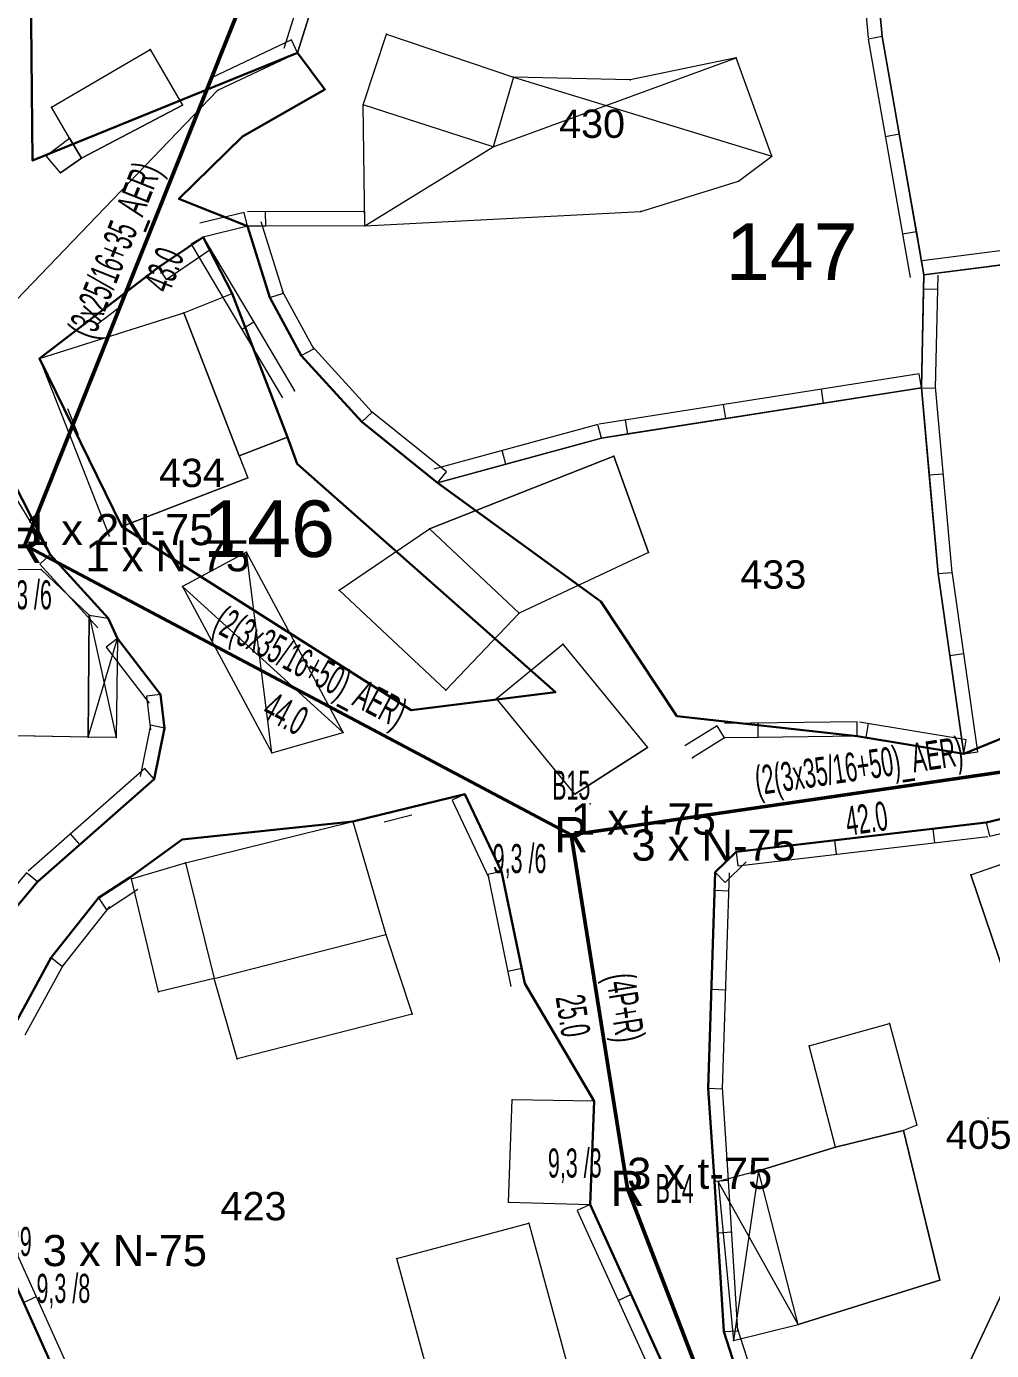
# Model space of a CAD drawing. Header units: millimetres. Extents: x 614452 to 616952, y 4151662 to 4153442.
# Drawn here: x 615509.2 to 615577.4, y 4152584.1 to 4152677.7 of the extents above; entities that cross this region are included whole.
import ezdxf
from ezdxf.enums import TextEntityAlignment as Align
from ezdxf.xclip import XClip

# ---------------------------------------------------------------- set-up
doc = ezdxf.new("R2010")
doc.units = ezdxf.units.MM
doc.header["$XCLIPFRAME"] = 2
for name, color, linetype, lineweight in [('02_ADA_ALN_YENI', 7, 'Continuous', 30), ('02_ADA_NO_YENI', 18, 'Continuous', 0), ('03_PARSEL_ALN_ESKI', 18, 'Continuous', 0), ('03_PARSEL_ALN_YENI', 171, 'Continuous', 0), ('03_PARSEL_NO_ESKI', 5, 'Continuous', 0), ('03_PARSEL_SNR_YENI', 5, 'Continuous', 0), ('04_YAPI_ALN_TSCLSIZ', 18, 'Continuous', 0), ('04_YAPI_SNR_TSCL', 232, 'Continuous', 0), ('04_YAPI_SNR_TSCLSZ', 77, 'Continuous', 0), ('06_DETAY_SNR_KROKI', 4, 'Continuous', 0), ('07_SNRTIP_GECERLI', 30, 'Continuous', 0), ('07_SNRTIP_SABIT', 18, 'Continuous', 0), ('DIREK_AG_MEVCUT', 120, 'Continuous', 25), ('DIREK_AG_YENI', 108, 'Continuous', 25), ('HAT_AG_HAVAI_MEVCUT', 126, 'Continuous', 50), ('NOKTA_ARTIK', 254, 'Continuous', 0), ('NOKTA_DETAY_YENI', 171, 'Continuous', 0), ('NOKTA_PARSEL_ESKI', 6, 'Continuous', 0), ('NOKTA_PARSEL_YENI', 30, 'Continuous', 0), ('NOKTA_YAPI_TSCL', 232, 'Continuous', 0), ('NOKTA_YAPI_TSCLSIZ', 77, 'Continuous', 0)]:
    doc.layers.add(name, color=color, linetype=linetype, lineweight=lineweight)
doc.layers.add('Unknown_Point_Feature', color=7, linetype='Continuous')
doc.styles.add('Direk', font='B_CAD')
doc.styles.get("Standard").update_dxf_attribs({"font": 'Arial'})

# ---------------------------------------------------------------- blocks, each defined once
blk = doc.blocks.new('fggg')
at = {"layer": '02_ADA_ALN_YENI', "color": 252}
for points in [[(615560.102, 4152580.484, 0), (615558.487, 4152585.469, 0), (615557.837, 4152596.094, 0), (615557.392, 4152602.66, 0), (615557.888, 4152617.923, 0), (615559.37, 4152619.377, 0), (615577.035, 4152621.439, 0), (615584.719, 4152623.288, 0), (615592.1, 4152629.115, 0), (615593.487, 4152630.125, 0), (615605.882, 4152630.676, 0), (615610.515, 4152645.697, 0), (615613.362, 4152652.595, 0), (615616.463, 4152661.521, 0), (615622.552, 4152668.624, 0), (615629.309, 4152682.713, 0), (615639.618, 4152681.321, 0), (615662.222, 4152661.448, 0), (615742.028, 4152608.905, 0), (615892.46, 4152514.417, 0)], [(615585.201, 4152630.278, 0), (615575.466, 4152626.303, 0), (615567.923, 4152627.55, 0), (615555.181, 4152628.958, 0), (615549.801, 4152637.06, 0), (615538.272, 4152645.451, 0), (615532.911, 4152649.756, 0), (615528.638, 4152654.443, 0), (615526.415, 4152658.54, 0), (615524.844, 4152663.58, 0), (615519.982, 4152665.513, 0), (615524.483, 4152669.903, 0), (615524.483, 4152669.903, 0), (615530.3, 4152673.23, 0), (615528.359, 4152675.835, 0), (615509.647, 4152668.213, 0), (615509.294, 4152704.985, 0), (615509.222, 4152712.479, 0), (615602.85, 4152702.628, 0)], [(615445.902, 4152580.078, 0), (615416.714, 4152626.53, 0), (615409.615, 4152637.828, 0), (615450.531, 4152668.654, 0), (615479.936, 4152669.425, 0), (615494.167, 4152664.08, 0), (615503.05, 4152655.841, 0), (615510.9, 4152640.368, 0), (615514.987, 4152635.883, 0), (615515.636, 4152634.442, 0), (615518.686, 4152630.494, 0), (615518.961, 4152628.112, 0), (615518.238, 4152624.506, 0), (615509.987, 4152617.249, 0), (615507.026, 4152613.746, 0), (615503.079, 4152606.421, 0), (615502.11, 4152602.86, 0), (615500.489, 4152595.984, 0), (615500.982, 4152592.301, 0), (615501.25, 4152590.126, 0), (615507.724, 4152578.449, 0)], [(615511.889, 4152581.155, 0), (615506.932, 4152592.108, 0), (615505.895, 4152597.688, 0), (615506.479, 4152602.686, 0), (615508.246, 4152606.914, 0), (615510.966, 4152611.9, 0), (615514.315, 4152616.119, 0), (615516.526, 4152617.567, 0), (615520.212, 4152620.231, 0), (615532.274, 4152621.514, 0), (615540.191, 4152623.446, 0), (615542.786, 4152617.971, 0), (615544.431, 4152610.07, 0), (615549.328, 4152601.756, 0), (615549.051, 4152594.453, 0), (615554.899, 4152581.624, 0)]]:
    blk.add_polyline3d(points, dxfattribs=at)
blk.add_polyline3d([(615523.758, 4152658.813, 0), (615527.671, 4152648.671, 0), (615528.339, 4152646.797, 0), (615546.591, 4152630.649, 0), (615536.405, 4152629.379, 0), (615515.958, 4152642.346, 0), (615510.141, 4152654.218, 0), (615518.529, 4152660.647, 0), (615521.707, 4152662.813, 0), (615523.758, 4152658.813, 0)], close=True, dxfattribs=at)
at = {"layer": '03_PARSEL_ALN_ESKI', "color": 252}
for p in [(615549.481, 4152670.817), (615521.111, 4152647.031), (615562.289, 4152638.966), (615577.173, 4152600.555), (615525.555, 4152594.335)]:
    blk.add_point(p, dxfattribs=at)
at = {"layer": '03_PARSEL_ALN_YENI', "color": 252}
for points in [[(615509.294, 4152704.985, 0), (615519.099, 4152709.198, 0), (615536.671, 4152699.322, 0), (615534.122, 4152694.529, 0), (615531.272, 4152687.947, 0), (615531.586, 4152687.02, 0), (615531.34, 4152685.3, 0), (615528.359, 4152675.835, 0), (615509.647, 4152668.213, 0), (615509.294, 4152704.985, 0)], [(615536.671, 4152699.322, 0), (615567.879, 4152694.424, 0), (615568.43, 4152690.557, 0), (615569.691, 4152676.97, 0), (615572.636, 4152660.134, 0), (615572.457, 4152652.146, 0), (615549.846, 4152648.602, 0), (615538.272, 4152645.451, 0), (615532.911, 4152649.756, 0), (615528.638, 4152654.443, 0), (615526.415, 4152658.54, 0), (615524.844, 4152663.58, 0), (615519.982, 4152665.513, 0), (615524.483, 4152669.903, 0), (615530.3, 4152673.23, 0), (615528.359, 4152675.835, 0), (615531.34, 4152685.3, 0), (615531.586, 4152687.02, 0), (615531.272, 4152687.947, 0), (615534.122, 4152694.529, 0), (615536.671, 4152699.322, 0)], [(615572.636, 4152660.134, 0), (615569.691, 4152676.97, 0), (615568.43, 4152690.557, 0), (615567.879, 4152694.424, 0), (615603.625, 4152691.451, 0), (615614.189, 4152694.796, 0), (615621.471, 4152689.766, 0), (615621.75, 4152674.853, 0), (615617.626, 4152669.967, 0), (615614.594, 4152666.391, 0), (615612.535, 4152663.241, 0), (615597.012, 4152663.188, 0), (615585.969, 4152661.843, 0), (615572.636, 4152660.134, 0)], [(615480.981, 4152602.884, 0), (615462.174, 4152620.824, 0), (615438.305, 4152629.653, 0), (615416.714, 4152626.53, 0), (615409.615, 4152637.828, 0), (615450.531, 4152668.654, 0), (615479.936, 4152669.425, 0), (615494.167, 4152664.08, 0), (615503.05, 4152655.841, 0), (615510.9, 4152640.368, 0), (615514.987, 4152635.883, 0), (615515.636, 4152634.442, 0), (615518.686, 4152630.494, 0), (615518.961, 4152628.112, 0), (615518.238, 4152624.506, 0), (615509.987, 4152617.249, 0), (615507.026, 4152613.746, 0), (615503.079, 4152606.421, 0), (615502.11, 4152602.86, 0), (615480.981, 4152602.884, 0)], [(615521.707, 4152662.813, 0), (615523.758, 4152658.813, 0), (615527.671, 4152648.671, 0), (615528.339, 4152646.797, 0), (615546.591, 4152630.649, 0), (615536.405, 4152629.379, 0), (615515.958, 4152642.346, 0), (615510.141, 4152654.218, 0), (615518.529, 4152660.647, 0), (615521.707, 4152662.813, 0)], [(615585.969, 4152661.843, 0), (615597.012, 4152663.188, 0), (615612.535, 4152663.241, 0), (615605.12, 4152641.381, 0), (615602.569, 4152637.529, 0), (615591.963, 4152635.159, 0), (615585.201, 4152630.278, 0), (615575.466, 4152626.303, 0), (615573.636, 4152639.027, 0), (615572.457, 4152652.146, 0), (615572.636, 4152660.134, 0), (615585.969, 4152661.843, 0)], [(615572.457, 4152652.146, 0), (615573.636, 4152639.027, 0), (615575.466, 4152626.303, 0), (615567.923, 4152627.55, 0), (615555.181, 4152628.958, 0), (615549.801, 4152637.06, 0), (615538.272, 4152645.451, 0), (615549.846, 4152648.602, 0), (615572.457, 4152652.146, 0)], [(615589.095, 4152588.463, 0), (615578.169, 4152588.199, 0), (615574.986, 4152581.424, 0), (615563.399, 4152575.03, 0), (615560.102, 4152580.484, 0), (615558.487, 4152585.469, 0), (615557.837, 4152596.094, 0), (615557.392, 4152602.66, 0), (615557.888, 4152617.923, 0), (615559.37, 4152619.377, 0), (615577.035, 4152621.439, 0), (615584.719, 4152623.288, 0), (615589.242, 4152610.505, 0), (615592.857, 4152597.904, 0), (615595.383, 4152587.299, 0), (615589.095, 4152588.463, 0)], [(615567.529, 4152568.723, 0), (615563.399, 4152575.03, 0), (615574.986, 4152581.424, 0), (615578.169, 4152588.199, 0), (615589.095, 4152588.463, 0), (615586.32, 4152577.047, 0), (615581.761, 4152564.731, 0), (615576.42, 4152554.049, 0), (615572.837, 4152550.11, 0), (615569.008, 4152561.69, 0), (615567.529, 4152568.723, 0)]]:
    blk.add_polyline3d(points, close=True, dxfattribs=at)
blk.add_polyline3d([(615511.889, 4152581.155, 0), (615506.932, 4152592.108, 0), (615505.895, 4152597.688, 0), (615506.479, 4152602.686, 0), (615508.246, 4152606.914, 0), (615510.966, 4152611.9, 0), (615514.315, 4152616.119, 0), (615516.526, 4152617.567, 0), (615520.212, 4152620.231, 0), (615532.274, 4152621.514, 0), (615540.191, 4152623.446, 0), (615542.786, 4152617.971, 0), (615544.431, 4152610.07, 0), (615549.328, 4152601.756, 0), (615549.051, 4152594.453, 0), (615554.899, 4152581.624, 0)], dxfattribs=at)
at = {"layer": '03_PARSEL_SNR_YENI', "color": 252}
for p, q in [((615567.434, 4152690.465, 0.953), (615568.695, 4152676.878, 0.953)), ((615530.386, 4152685.6, 0.953), (615527.405, 4152676.135, 0.953)), ((615569.077, 4152683.587, 0.953), (615569.691, 4152676.97, 0.953)), ((615529.237, 4152678.623, 0.953), (615528.359, 4152675.835, 0.953)), ((615569.691, 4152676.97, 0.953), (615568.706, 4152676.798, 0.953)), ((615568.706, 4152676.798, 0.953), (615571.651, 4152659.962, 0.953)), ((615569.691, 4152676.97, 0.953), (615570.897, 4152670.075, 0.953)), ((615570.897, 4152670.075, 0.953), (615569.912, 4152669.902, 0.953)), ((615570.897, 4152670.075, 0.953), (615572.103, 4152663.179, 0.953)), ((615526.415, 4152658.54, 0.953), (615524.844, 4152663.58, 0.953)), ((615527.37, 4152658.838, 0.953), (615525.799, 4152663.878, 0.953)), ((615518.529, 4152660.647, 0.953), (615521.707, 4152662.813, 0.953)), ((615572.103, 4152663.179, 0.953), (615571.118, 4152663.007, 0.953)), ((615572.103, 4152663.179, 0.953), (615572.636, 4152660.134, 0.953)), ((615585.842, 4152662.835, 0.953), (615572.509, 4152661.126, 0.953)), ((615519.092, 4152659.821, 0.953), (615522.27, 4152661.987, 0.953)), ((615518.529, 4152660.647, 0.953), (615514.561, 4152657.605, 0.953)), ((615518.529, 4152660.647, 0.953), (615519.092, 4152659.821, 0.953)), ((615579.026, 4152660.953, 0.953), (615572.636, 4152660.134, 0.953)), ((615572.614, 4152659.144, 0.953), (615572.636, 4152660.134, 0.953)), ((615573.457, 4152652.124, 0.953), (615573.636, 4152660.112, 0.953)), ((615526.415, 4152658.54, 0.953), (615527.37, 4152658.838, 0.953)), ((615529.517, 4152654.92, 0.953), (615527.294, 4152659.017, 0.953)), ((615572.457, 4152652.146, 0.953), (615572.614, 4152659.144, 0.953)), ((615572.614, 4152659.144, 0.953), (615573.614, 4152659.122, 0.953)), ((615515.696, 4152657.767, 0.953), (615514.109, 4152656.551, 0.953)), ((615528.638, 4152654.443, 0.953), (615526.415, 4152658.54, 0.953)), ((615514.561, 4152657.605, 0.953), (615510.141, 4152654.218, 0.953)), ((615528.638, 4152654.443, 0.953), (615529.517, 4152654.92, 0.953)), ((615533.65, 4152650.43, 0.953), (615529.377, 4152655.117, 0.953)), ((615532.911, 4152649.756, 0.953), (615528.638, 4152654.443, 0.953)), ((615572.302, 4152653.134, 0.953), (615549.691, 4152649.59, 0.953)), ((615572.457, 4152652.146, 0.953), (615572.302, 4152653.134, 0.953)), ((615572.457, 4152652.146, 0.953), (615565.541, 4152651.062, 0.953)), ((615573.009, 4152645.999, 0.953), (615572.457, 4152652.146, 0.953)), ((615572.457, 4152652.146, 0.953), (615573.457, 4152652.124, 0.953)), ((615574.632, 4152639.117, 0.953), (615573.453, 4152652.236, 0.953)), ((615565.541, 4152651.062, 0.953), (615565.387, 4152652.05, 0.953)), ((615532.911, 4152649.756, 0.953), (615533.65, 4152650.43, 0.953)), ((615538.898, 4152646.231, 0.953), (615533.537, 4152650.536, 0.953)), ((615558.626, 4152649.978, 0.953), (615558.471, 4152650.966, 0.953)), ((615565.541, 4152651.062, 0.953), (615558.626, 4152649.978, 0.953)), ((615538.272, 4152645.451, 0.953), (615532.911, 4152649.756, 0.953)), ((615549.583, 4152649.567, 0.953), (615538.009, 4152646.416, 0.953)), ((615549.846, 4152648.602, 0.953), (615549.583, 4152649.567, 0.953)), ((615551.71, 4152648.894, 0.953), (615551.555, 4152649.882, 0.953)), ((615558.626, 4152649.978, 0.953), (615551.71, 4152648.894, 0.953)), ((615549.846, 4152648.602, 0.953), (615543.092, 4152646.763, 0.953)), ((615551.71, 4152648.894, 0.953), (615549.846, 4152648.602, 0.953)), ((615543.092, 4152646.763, 0.953), (615542.829, 4152647.728, 0.953)), ((615543.092, 4152646.763, 0.953), (615538.272, 4152645.451, 0.953)), ((615538.272, 4152645.451, 0.953), (615538.898, 4152646.231, 0.953)), ((615573.009, 4152645.999, 0.953), (615574.005, 4152646.088, 0.953)), ((615573.636, 4152639.027, 0.953), (615573.009, 4152645.999, 0.953)), ((615510.9, 4152640.368, 0.953), (615510.161, 4152639.694, 0.953)), ((615510.9, 4152640.368, 0.953), (615514.987, 4152635.883, 0.953)), ((615510.161, 4152639.694, 0.953), (615514.248, 4152635.209, 0.953)), ((615573.636, 4152639.027, 0.953), (615574.632, 4152639.117, 0.953)), ((615574.469, 4152633.232, 0.953), (615573.636, 4152639.027, 0.953)), ((615576.456, 4152626.445, 0.953), (615574.626, 4152639.169, 0.953)), ((615515.636, 4152634.442, 0.953), (615514.845, 4152633.831, 0.953)), ((615515.636, 4152634.442, 0.953), (615518.686, 4152630.494, 0.953)), ((615514.845, 4152633.831, 0.953), (615517.895, 4152629.883, 0.953)), ((615574.469, 4152633.232, 0.953), (615575.459, 4152633.374, 0.953)), ((615575.466, 4152626.303, 0.953), (615574.469, 4152633.232, 0.953)), ((615518.686, 4152630.494, 0.953), (615517.693, 4152630.379, 0.953)), ((615517.693, 4152630.379, 0.953), (615517.968, 4152627.997, 0.953)), ((615518.686, 4152630.494, 0.953), (615518.961, 4152628.112, 0.953)), ((615517.981, 4152628.309, 0.953), (615517.258, 4152624.703, 0.953)), ((615518.961, 4152628.112, 0.953), (615517.981, 4152628.309, 0.953)), ((615518.961, 4152628.112, 0.953), (615518.238, 4152624.506, 0.953)), ((615575.629, 4152627.29, 0.953), (615568.086, 4152628.537, 0.953)), ((615568.56, 4152627.445, 0.953), (615568.723, 4152628.431, 0.953)), ((615575.466, 4152626.303, 0.953), (615580.095, 4152628.193, 0.953)), ((615568.56, 4152627.445, 0.953), (615567.923, 4152627.55, 0.953)), ((615575.466, 4152626.303, 0.953), (615568.56, 4152627.445, 0.953)), ((615575.466, 4152626.303, 0.953), (615575.629, 4152627.29, 0.953)), ((615575.466, 4152626.303, 0.953), (615576.456, 4152626.445, 0.953)), ((615517.578, 4152625.257, 0.953), (615509.327, 4152618, 0.953)), ((615518.238, 4152624.506, 0.953), (615517.578, 4152625.257, 0.953)), ((615518.238, 4152624.506, 0.953), (615512.982, 4152619.883, 0.953)), ((615540.191, 4152623.446, 0.953), (615535.334, 4152622.261, 0.953)), ((615540.191, 4152623.446, 0.953), (615539.287, 4152623.018, 0.953)), ((615540.191, 4152623.446, 0.953), (615542.786, 4152617.971, 0.953)), ((615577.035, 4152621.439, 0.953), (615583.841, 4152623.077, 0.953)), ((615535.334, 4152622.261, 0.953), (615532.274, 4152621.514, 0.953)), ((615539.287, 4152623.018, 0.953), (615541.882, 4152617.543, 0.953)), ((615577.269, 4152620.467, 0.953), (615584.953, 4152622.316, 0.953)), ((615536.438, 4152621.951, 0.953), (615534.495, 4152621.477, 0.953)), ((615573.276, 4152621, 0.953), (615577.035, 4152621.439, 0.953)), ((615577.035, 4152621.439, 0.953), (615577.269, 4152620.467, 0.953)), ((615512.982, 4152619.883, 0.953), (615512.321, 4152620.634, 0.953)), ((615559.486, 4152618.384, 0.953), (615577.151, 4152620.446, 0.953)), ((615566.323, 4152620.189, 0.953), (615573.276, 4152621, 0.953)), ((615573.276, 4152621, 0.953), (615573.392, 4152620.007, 0.953)), ((615512.982, 4152619.883, 0.953), (615509.987, 4152617.249, 0.953)), ((615557.888, 4152617.923, 0.953), (615559.37, 4152619.377, 0.953)), ((615559.37, 4152619.377, 0.953), (615566.323, 4152620.189, 0.953)), ((615559.37, 4152619.377, 0.953), (615559.486, 4152618.384, 0.953)), ((615566.323, 4152620.189, 0.953), (615566.439, 4152619.195, 0.953)), ((615558.588, 4152617.209, 0.953), (615560.07, 4152618.663, 0.953)), ((615509.223, 4152617.895, 0.953), (615506.262, 4152614.392, 0.953)), ((615509.987, 4152617.249, 0.953), (615509.223, 4152617.895, 0.953)), ((615514.315, 4152616.119, 0.953), (615516.526, 4152617.567, 0.953)), ((615542.786, 4152617.971, 0.953), (615541.807, 4152617.767, 0.953)), ((615541.807, 4152617.767, 0.953), (615543.452, 4152609.866, 0.953)), ((615542.786, 4152617.971, 0.953), (615544.213, 4152611.118, 0.953)), ((615557.847, 4152616.653, 0.953), (615557.888, 4152617.923, 0.953)), ((615557.888, 4152617.923, 0.953), (615558.588, 4152617.209, 0.953)), ((615558.391, 4152602.628, 0.953), (615558.887, 4152617.891, 0.953)), ((615509.987, 4152617.249, 0.953), (615507.026, 4152613.746, 0.953)), ((615514.863, 4152615.282, 0.953), (615517.074, 4152616.73, 0.953)), ((615557.619, 4152609.656, 0.953), (615557.847, 4152616.653, 0.953)), ((615557.847, 4152616.653, 0.953), (615558.846, 4152616.62, 0.953)), ((615510.966, 4152611.9, 0.953), (615514.315, 4152616.119, 0.953)), ((615514.315, 4152616.119, 0.953), (615514.863, 4152615.282, 0.953)), ((615511.749, 4152611.278, 0.953), (615515.098, 4152615.497, 0.953)), ((615508.246, 4152606.914, 0.953), (615510.966, 4152611.9, 0.953)), ((615510.966, 4152611.9, 0.953), (615511.749, 4152611.278, 0.953)), ((615509.124, 4152606.435, 0.953), (615511.844, 4152611.421, 0.953)), ((615544.213, 4152611.118, 0.953), (615543.234, 4152610.914, 0.953)), ((615544.213, 4152611.118, 0.953), (615544.431, 4152610.07, 0.953)), ((615544.431, 4152610.07, 659.426), (615549.328, 4152601.756, 658.348)), ((615557.392, 4152602.66, 0.953), (615557.619, 4152609.656, 0.953)), ((615557.619, 4152609.656, 0.953), (615558.619, 4152609.624, 0.953)), ((615557.392, 4152602.66, 0.953), (615558.391, 4152602.628, 0.953)), ((615557.837, 4152596.094, 0.953), (615557.392, 4152602.66, 0.953)), ((615558.835, 4152596.162, 0.953), (615558.39, 4152602.728, 0.953)), ((615557.837, 4152596.094, 0.953), (615558.835, 4152596.162, 0.953)), ((615558.06, 4152592.456, 0.953), (615557.837, 4152596.094, 0.953)), ((615559.485, 4152585.53, 0.953), (615558.835, 4152596.155, 0.953)), ((615549.051, 4152594.453, 0.953), (615548.141, 4152594.038, 0.953)), ((615549.051, 4152594.453, 0.953), (615551.954, 4152588.084, 0.953)), ((615548.141, 4152594.038, 0.953), (615553.989, 4152581.209, 0.953)), ((615512.8, 4152581.567, 0.953), (615507.843, 4152592.52, 0.953)), ((615558.06, 4152592.456, 0.953), (615559.058, 4152592.517, 0.953)), ((615558.487, 4152585.469, 0.953), (615558.06, 4152592.456, 0.953)), ((615509.003, 4152587.532, 0.953), (615509.914, 4152587.945, 0.953)), ((615511.889, 4152581.155, 0.953), (615509.003, 4152587.532, 0.953)), ((615551.954, 4152588.084, 0.953), (615551.045, 4152587.669, 0.953)), ((615551.954, 4152588.084, 0.953), (615554.858, 4152581.714, 0.953)), ((615561.053, 4152580.792, 0.953), (615559.438, 4152585.777, 0.953)), ((615558.487, 4152585.469, 0.953), (615559.485, 4152585.53, 0.953)), ((615560.102, 4152580.484, 0.953), (615558.487, 4152585.469, 0.953))]:
    blk.add_line(p, q, dxfattribs=at)
for p in [(615569.691, 4152676.97, 669.413), (615569.691, 4152676.97, 669.413), (615528.359, 4152675.835, 669.499), (615524.844, 4152663.58, 666.063), (615521.707, 4152662.813, 666.908), (615518.529, 4152660.647, 663.168), (615518.529, 4152660.647, 667.688), (615572.636, 4152660.134, 664.29), (615572.636, 4152660.134, 664.29), (615572.636, 4152660.134, 664.29), (615526.415, 4152658.54, 664.895), (615526.415, 4152658.54, 664.895), (615510.141, 4152654.218, 667.431), (615528.638, 4152654.443, 663.429), (615528.638, 4152654.443, 663.429), (615572.457, 4152652.146, 661.468), (615572.457, 4152652.146, 661.468), (615572.457, 4152652.146, 661.468), (615532.911, 4152649.756, 663.383), (615532.911, 4152649.756, 663.383), (615549.846, 4152648.602, 663.342), (615549.846, 4152648.602, 663.342), (615538.272, 4152645.451, 662.839), (615538.272, 4152645.451, 662.839), (615510.9, 4152640.368, 665.559), (615573.636, 4152639.027, 660.596), (615573.636, 4152639.027, 660.596), (615514.987, 4152635.883, 663.337), (615515.636, 4152634.442, 665.559), (615518.686, 4152630.494, 663.337), (615518.686, 4152630.494, 663.337), (615518.961, 4152628.112, 662.75), (615518.961, 4152628.112, 662.75), (615567.923, 4152627.55, 658.874), (615575.466, 4152626.303, 661.557), (615575.466, 4152626.303, 661.557), (615575.466, 4152626.303, 661.557), (615518.238, 4152624.506, 662.488), (615518.238, 4152624.506, 662.488), (615540.191, 4152623.446, 661.394), (615540.191, 4152623.446, 661.394), (615532.274, 4152621.514, 663.292), (615577.035, 4152621.439, 659.598), (615577.035, 4152621.439, 659.598), (615559.37, 4152619.377, 658.067), (615559.37, 4152619.377, 658.067), (615516.526, 4152617.567, 660.904), (615542.786, 4152617.971, 660.767), (615542.786, 4152617.971, 660.767), (615557.888, 4152617.923, 657.838), (615557.888, 4152617.923, 657.838), (615509.987, 4152617.249, 661.956), (615509.987, 4152617.249, 661.956), (615514.315, 4152616.119, 660.455), (615514.315, 4152616.119, 660.455), (615510.966, 4152611.9, 661.496), (615510.966, 4152611.9, 661.496), (615544.431, 4152610.07, 659.426), (615557.392, 4152602.66, 656.637), (615557.392, 4152602.66, 656.637), (615557.837, 4152596.094, 655.723), (615557.837, 4152596.094, 655.723), (615549.051, 4152594.453, 660.033), (615558.487, 4152585.469, 656.821), (615558.487, 4152585.469, 656.821)]:
    blk.add_point(p, dxfattribs=at)
at = {"layer": '04_YAPI_ALN_TSCLSIZ', "color": 252}
for points in [[(615542.193, 4152669.178, 0), (615533.014, 4152672.144, 0), (615534.664, 4152677.155, 0), (615543.642, 4152674.097, 0), (615542.193, 4152669.178, 0)], [(615520.251, 4152672.129, 0), (615513.103, 4152668.377, 0), (615512.263, 4152669.788, 0), (615510.992, 4152671.977, 0), (615517.948, 4152676.056, 0), (615520.251, 4152672.129, 0)], [(615510.606, 4152668.548, 0), (615512.263, 4152669.788, 0), (615513.103, 4152668.377, 0), (615511.624, 4152667.341, 0), (615510.606, 4152668.548, 0)], [(615523.758, 4152658.813, 0), (615527.671, 4152648.671, 0), (615524.239, 4152647.347, 0), (615520.335, 4152657.465, 0), (615523.758, 4152658.813, 0)], [(615520.335, 4152657.465, 0), (615524.239, 4152647.347, 0), (615524.45, 4152646.809, 0), (615524.857, 4152645.786, 0), (615515.958, 4152642.346, 0), (615510.141, 4152654.218, 0), (615520.335, 4152657.465, 0)], [(615550.727, 4152647.324, 0), (615553.165, 4152640.528, 0), (615544.021, 4152636.233, 0), (615537.7, 4152642.193, 0), (615550.727, 4152647.324, 0)], [(615537.7, 4152642.193, 0), (615544.021, 4152636.233, 0), (615538.849, 4152630.799, 0), (615531.305, 4152637.853, 0), (615537.7, 4152642.193, 0)], [(615513.583, 4152627.473, 0), (615503.541, 4152627.664, 0), (615503.567, 4152633.514, 0), (615505.15, 4152633.507, 0), (615505.176, 4152639.369, 0), (615510.252, 4152639.323, 0), (615513.64, 4152636.096, 0), (615513.583, 4152627.473, 0)], [(615547.954, 4152623.452, 0), (615542.423, 4152630.205, 0), (615547.115, 4152634.048, 0), (615553.107, 4152626.733, 0), (615547.954, 4152623.452, 0)], [(615579.968, 4152605.854, 0), (615575.939, 4152617.746, 0), (615584.544, 4152620.747, 0), (615588.599, 4152608.778, 0), (615579.968, 4152605.854, 0)], [(615522.484, 4152610.415, 0), (615518.54, 4152609.479, 0), (615516.625, 4152617.468, 0), (615520.452, 4152618.581, 0), (615522.484, 4152610.415, 0)], [(615522.484, 4152610.415, 0), (615534.601, 4152613.518, 0), (615536.46, 4152607.906, 0), (615524.112, 4152604.753, 0), (615522.484, 4152610.415, 0)], [(615571.197, 4152599.689, 0), (615566.398, 4152598.496, 0), (615564.52, 4152605.66, 0), (615570.214, 4152607.246, 0), (615572.133, 4152600.059, 0), (615571.197, 4152599.689, 0)], [(615573.758, 4152589.099, 0), (615563.755, 4152585.972, 0), (615560.952, 4152596.836, 0), (615566.398, 4152598.496, 0), (615571.197, 4152599.689, 0), (615573.758, 4152589.099, 0)], [(615535.396, 4152590.634, 0), (615544.724, 4152593.127, 0), (615547.344, 4152583.422, 0), (615538.036, 4152580.938, 0), (615535.396, 4152590.634, 0)]]:
    blk.add_polyline3d(points, close=True, dxfattribs=at)
at = {"layer": '04_YAPI_SNR_TSCL', "color": 252}
for p, q in [((615520.452, 4152618.581, 661.002), (615532.274, 4152621.514, 661.175)), ((615532.274, 4152621.514, 661.175), (615534.601, 4152613.518, 660.934)), ((615520.452, 4152618.581, 661.002), (615522.484, 4152610.415, 661.77)), ((615522.484, 4152610.415, 661.77), (615534.601, 4152613.518, 660.934)), ((615543.271, 4152594.609, 660.067), (615543.526, 4152601.841, 658.398)), ((615549.328, 4152601.756, 658.348), (615543.526, 4152601.841, 658.398)), ((615549.051, 4152594.453, 660.033), (615549.328, 4152601.756, 658.348)), ((615543.271, 4152594.609, 660.067), (615549.051, 4152594.453, 660.033))]:
    blk.add_line(p, q, dxfattribs=at)
at = {"layer": '04_YAPI_SNR_TSCLSZ', "color": 252}
for p, q in [((615533.014, 4152672.144, 670.387), (615534.664, 4152677.155, 672.064)), ((615534.664, 4152677.155, 672.064), (615543.642, 4152674.097, 671.402)), ((615510.992, 4152671.977, 669.912), (615517.948, 4152676.056, 667.713)), ((615517.948, 4152676.056, 667.713), (615520.251, 4152672.129, 670.401)), ((615542.193, 4152669.178, 669.289), (615559.375, 4152675.471, 672.44)), ((615559.375, 4152675.471, 672.44), (615551.876, 4152673.924, 672.793)), ((615561.889, 4152668.526, 666.597), (615559.375, 4152675.471, 672.44)), ((615543.642, 4152674.097, 671.402), (615542.193, 4152669.178, 669.289)), ((615551.876, 4152673.924, 672.793), (615543.642, 4152674.097, 671.402)), ((615543.642, 4152674.097, 671.402), (615561.889, 4152668.526, 666.597)), ((615512.263, 4152669.788, 670.026), (615510.992, 4152671.977, 669.912)), ((615513.103, 4152668.377, 669.098), (615520.251, 4152672.129, 670.401)), ((615542.193, 4152669.178, 669.289), (615533.014, 4152672.144, 670.387)), ((615533.12, 4152663.605, 666.398), (615533.014, 4152672.144, 670.387)), ((615510.606, 4152668.548, 668.864), (615512.263, 4152669.788, 670.026)), ((615512.263, 4152669.788, 670.026), (615513.103, 4152668.377, 669.098)), ((615533.12, 4152663.605, 666.398), (615542.193, 4152669.178, 669.289)), ((615511.624, 4152667.341, 669.166), (615510.606, 4152668.548, 668.864)), ((615511.624, 4152667.341, 669.166), (615513.103, 4152668.377, 669.098)), ((615559.534, 4152666.749, 666.556), (615561.889, 4152668.526, 666.597)), ((615552.638, 4152664.62, 668.641), (615559.534, 4152666.749, 666.556)), ((615533.12, 4152663.605, 666.398), (615552.638, 4152664.62, 668.641)), ((615520.335, 4152657.465, 669.305), (615523.758, 4152658.813, 667.174)), ((615527.671, 4152648.671, 664.253), (615523.758, 4152658.813, 667.174)), ((615510.141, 4152654.218, 667.431), (615520.335, 4152657.465, 669.305)), ((615520.335, 4152657.465, 669.305), (615524.239, 4152647.347, 666.58)), ((615515.958, 4152642.346, 665.257), (615510.141, 4152654.218, 667.431)), ((615524.239, 4152647.347, 666.58), (615527.671, 4152648.671, 664.253)), ((615524.239, 4152647.347, 666.58), (615524.45, 4152646.809, 665.083)), ((615524.45, 4152646.809, 665.083), (615524.857, 4152645.786, 668.241)), ((615550.727, 4152647.324, 661.985), (615537.7, 4152642.193, 663.02)), ((615553.165, 4152640.528, 660.687), (615550.727, 4152647.324, 661.985)), ((615515.958, 4152642.346, 665.257), (615524.857, 4152645.786, 668.241)), ((615531.305, 4152637.853, 662.816), (615537.7, 4152642.193, 663.02)), ((615544.021, 4152636.233, 664.714), (615537.7, 4152642.193, 663.02)), ((615524.754, 4152640.551, 663.982), (615520.237, 4152638.122, 663.517)), ((615526.563, 4152626.355, 661.672), (615524.754, 4152640.551, 663.982)), ((615531.606, 4152627.806, 661.801), (615524.754, 4152640.551, 663.982)), ((615553.165, 4152640.528, 660.687), (615544.021, 4152636.233, 664.714)), ((615505.176, 4152639.369, 664.634), (615510.252, 4152639.323, 664.327)), ((615510.252, 4152639.323, 664.327), (615513.64, 4152636.096, 664.302)), ((615531.606, 4152627.806, 661.801), (615520.237, 4152638.122, 663.517)), ((615520.237, 4152638.122, 663.517), (615526.563, 4152626.355, 661.672)), ((615531.305, 4152637.853, 662.816), (615538.849, 4152630.799, 660.713)), ((615538.849, 4152630.799, 660.713), (615544.021, 4152636.233, 664.714)), ((615513.583, 4152627.473, 663.88), (615513.64, 4152636.096, 664.302)), ((615513.64, 4152636.096, 664.302), (615515.556, 4152627.44, 663.556)), ((615513.64, 4152636.096, 664.302), (615514.987, 4152635.883, 664.031)), ((615514.987, 4152635.883, 664.031), (615515.636, 4152634.442, 663.943)), ((615513.583, 4152627.473, 663.88), (615515.636, 4152634.442, 663.943)), ((615515.636, 4152634.442, 663.943), (615515.556, 4152627.44, 663.556)), ((615542.423, 4152630.205, 661.443), (615547.115, 4152634.048, 662.829)), ((615547.115, 4152634.048, 662.829), (615553.107, 4152626.733, 660.427)), ((615547.954, 4152623.452, 660.545), (615542.423, 4152630.205, 661.443)), ((615526.563, 4152626.355, 661.672), (615531.606, 4152627.806, 661.801)), ((615513.583, 4152627.473, 663.88), (615503.541, 4152627.664, 665.501)), ((615515.556, 4152627.44, 663.556), (615513.583, 4152627.473, 663.88)), ((615547.954, 4152623.452, 660.545), (615553.107, 4152626.733, 660.427)), ((615575.939, 4152617.746, 662.781), (615584.544, 4152620.747, 662.914)), ((615516.625, 4152617.468, 660.203), (615520.452, 4152618.581, 661.002)), ((615518.54, 4152609.479, 659.347), (615516.625, 4152617.468, 660.203)), ((615575.939, 4152617.746, 662.781), (615579.968, 4152605.854, 662.551)), ((615534.601, 4152613.518, 660.934), (615536.46, 4152607.906, 660.136)), ((615522.484, 4152610.415, 661.77), (615518.54, 4152609.479, 659.347)), ((615524.112, 4152604.753, 659.851), (615522.484, 4152610.415, 661.77)), ((615536.46, 4152607.906, 660.136), (615524.112, 4152604.753, 659.851)), ((615564.52, 4152605.66, 659.355), (615570.214, 4152607.246, 659.199)), ((615570.214, 4152607.246, 659.199), (615572.133, 4152600.059, 659.717)), ((615566.398, 4152598.496, 659.056), (615564.52, 4152605.66, 659.355)), ((615571.197, 4152599.689, 659.361), (615566.398, 4152598.496, 659.056)), ((615572.133, 4152600.059, 659.717), (615571.197, 4152599.689, 659.361)), ((615573.758, 4152589.099, 660.988), (615571.197, 4152599.689, 659.361)), ((615566.398, 4152598.496, 659.056), (615560.952, 4152596.836, 655.535)), ((615560.952, 4152596.836, 655.535), (615558.093, 4152596.087, 655.659)), ((615563.755, 4152585.972, 660.024), (615558.093, 4152596.087, 655.659)), ((615558.093, 4152596.087, 655.659), (615559.188, 4152584.841, 655.423)), ((615560.952, 4152596.836, 655.535), (615559.188, 4152584.841, 655.423)), ((615563.755, 4152585.972, 660.024), (615560.952, 4152596.836, 655.535)), ((615535.396, 4152590.634, 660.4), (615544.724, 4152593.127, 660.311)), ((615544.724, 4152593.127, 660.311), (615547.344, 4152583.422, 655.281)), ((615538.036, 4152580.938, 659.212), (615535.396, 4152590.634, 660.4)), ((615563.755, 4152585.972, 660.024), (615573.758, 4152589.099, 660.988)), ((615559.188, 4152584.841, 655.423), (615563.755, 4152585.972, 660.024))]:
    blk.add_line(p, q, dxfattribs=at)
at = {"layer": '06_DETAY_SNR_KROKI', "color": 252}
for p, q in [((615527.932, 4152676.739, 0.953), (615522.281, 4152674.069, 0.953)), ((615528.359, 4152675.835, 0.953), (615527.932, 4152676.739, 0.953)), ((615528.359, 4152675.835, 0.953), (615522.708, 4152673.165, 0.953)), ((615522.708, 4152673.165, 669.049), (615508.508, 4152658.363, 669.808)), ((615524.606, 4152664.551, 0.953), (615521.469, 4152663.784, 0.953)), ((615524.844, 4152663.58, 0.953), (615524.606, 4152664.551, 0.953)), ((615533.117, 4152664.605, 0.953), (615524.841, 4152664.58, 0.953)), ((615526.12, 4152663.584, 0.953), (615526.117, 4152664.584, 0.953)), ((615533.12, 4152663.605, 0.953), (615533.117, 4152664.605, 0.953)), ((615524.844, 4152663.58, 0.953), (615521.707, 4152662.813, 0.953)), ((615526.12, 4152663.584, 0.953), (615524.844, 4152663.58, 0.953)), ((615533.12, 4152663.605, 0.953), (615526.12, 4152663.584, 0.953)), ((615521.707, 4152662.813, 0.953), (615520.847, 4152662.302, 0.953)), ((615521.707, 4152662.813, 0.953), (615525.282, 4152656.795, 0.953)), ((615520.847, 4152662.302, 0.953), (615527.298, 4152651.444, 0.953)), ((615525.282, 4152656.795, 0.953), (615524.423, 4152656.284, 0.953)), ((615525.282, 4152656.795, 0.953), (615528.158, 4152651.955, 0.953)), ((615510.141, 4152654.218, 0.953), (615511.967, 4152649.563, 0.953)), ((615512.125, 4152650.7, 0.953), (615512.856, 4152648.838, 0.953)), ((615511.967, 4152649.563, 0.953), (615515.056, 4152641.689, 0.953)), ((615510.9, 4152640.368, 0.953), (615508.324, 4152644.653, 0.953)), ((615558.014, 4152628.274, 0.953), (615555.749, 4152626.859, 0.953)), ((615558.544, 4152627.426, 0.953), (615558.014, 4152628.274, 0.953)), ((615567.91, 4152628.55, 0.953), (615558.531, 4152628.426, 0.953)), ((615560.924, 4152627.457, 0.953), (615560.91, 4152628.457, 0.953)), ((615567.923, 4152627.55, 0.953), (615567.91, 4152628.55, 0.953)), ((615558.544, 4152627.426, 0.953), (615556.279, 4152626.011, 0.953)), ((615560.924, 4152627.457, 0.953), (615558.544, 4152627.426, 0.953)), ((615567.923, 4152627.55, 0.953), (615560.924, 4152627.457, 0.953))]:
    blk.add_line(p, q, dxfattribs=at)
for p in [(615528.359, 4152675.835, 669.499), (615522.708, 4152673.165, 669.049), (615524.844, 4152663.58, 666.063), (615524.844, 4152663.58, 666.063), (615533.12, 4152663.605, 667.371), (615521.707, 4152662.813, 666.908), (615521.707, 4152662.813, 666.908), (615510.141, 4152654.218, 667.431), (615528.158, 4152651.955, 663.168), (615515.056, 4152641.689, 664.901), (615510.9, 4152640.368, 665.559), (615558.544, 4152627.426, 659.665), (615558.544, 4152627.426, 659.665), (615567.923, 4152627.55, 658.874), (615556.279, 4152626.011, 658.57)]:
    blk.add_point(p, dxfattribs=at)
at = {"layer": '07_SNRTIP_GECERLI', "color": 252}
for points in [[(615509.294, 4152704.985, 0), (615509.647, 4152668.213, 0)], [(615509.647, 4152668.213, 0), (615528.359, 4152675.835, 669.499)], [(615530.3, 4152673.23, 0), (615528.359, 4152675.835, 669.499)], [(615519.982, 4152665.513, 0), (615524.483, 4152669.903, 0), (615530.3, 4152673.23, 0)], [(615510.9, 4152640.368, 665.559), (615503.05, 4152655.841, 669.831), (615494.167, 4152664.08, 671.706), (615479.936, 4152669.425, 673.926)], [(615524.844, 4152663.58, 666.063), (615519.982, 4152665.513, 0)], [(615521.707, 4152662.813, 666.908), (615523.758, 4152658.813, 667.174)], [(615546.591, 4152630.649, 0), (615528.339, 4152646.797, 0), (615527.671, 4152648.671, 0)], [(615538.272, 4152645.451, 662.839), (615549.801, 4152637.06, 0), (615555.181, 4152628.958, 0), (615567.923, 4152627.55, 658.57)], [(615515.958, 4152642.346, 665.257), (615536.405, 4152629.379, 665.257), (615546.591, 4152630.649, 665.257)], [(615532.274, 4152621.514, 661.175), (615520.212, 4152620.231, 0)], [(615520.212, 4152620.231, 0), (615516.526, 4152617.567, 660.904)], [(615563.399, 4152575.03, 654.256), (615574.986, 4152581.424, 0), (615578.169, 4152588.199, 0), (615589.095, 4152588.463, 0)]]:
    blk.add_polyline3d(points, dxfattribs=at)
at = {"layer": '07_SNRTIP_SABIT', "color": 252}
for points in [[(615536.671, 4152699.322, 674.179), (615534.122, 4152694.529, 672.722), (615531.272, 4152687.947, 671.194), (615531.586, 4152687.02, 670.931), (615531.34, 4152685.3, 670.65), (615528.359, 4152675.835, 669.499)], [(615572.636, 4152660.134, 664.29), (615569.691, 4152676.97, 669.413), (615568.43, 4152690.557, 672.878)], [(615538.272, 4152645.451, 662.839), (615532.911, 4152649.756, 663.383), (615528.638, 4152654.443, 663.429), (615526.415, 4152658.54, 664.895), (615524.844, 4152663.58, 666.063)], [(615510.141, 4152654.218, 667.431), (615518.529, 4152660.647, 0), (615521.707, 4152662.813, 666.908)], [(615521.707, 4152662.813, 666.908), (615521.707, 4152662.813, 666.908)], [(615572.636, 4152660.134, 664.29), (615585.969, 4152661.843, 664.821), (615597.012, 4152663.188, 0), (615612.535, 4152663.241, 667.16)], [(615572.457, 4152652.146, 661.468), (615572.636, 4152660.134, 664.29)], [(615523.758, 4152658.813, 667.174), (615527.671, 4152648.671, 0)], [(615515.958, 4152642.346, 665.257), (615510.141, 4152654.218, 667.431)], [(615538.272, 4152645.451, 662.839), (615549.846, 4152648.602, 663.342), (615572.457, 4152652.146, 661.468)], [(615575.466, 4152626.303, 661.557), (615573.636, 4152639.027, 660.596), (615572.457, 4152652.146, 661.468)], [(615510.9, 4152640.368, 665.559), (615514.987, 4152635.883, 0), (615515.636, 4152634.442, 0), (615518.686, 4152630.494, 663.337), (615518.961, 4152628.112, 662.75), (615518.238, 4152624.506, 662.488)], [(615602.569, 4152637.529, 663.806), (615591.963, 4152635.159, 662.633), (615585.201, 4152630.278, 662.617), (615575.466, 4152626.303, 661.557)], [(615567.923, 4152627.55, 658.874), (615575.466, 4152626.303, 661.557)], [(615502.11, 4152602.86, 659.434), (615503.079, 4152606.421, 660.038), (615507.026, 4152613.746, 662.828), (615509.987, 4152617.249, 661.956), (615518.238, 4152624.506, 662.488)], [(615540.191, 4152623.446, 661.394), (615532.274, 4152621.514, 663.292)], [(615540.191, 4152623.446, 661.394), (615542.786, 4152617.971, 660.767), (615544.431, 4152610.07, 659.426), (615549.328, 4152601.756, 658.348), (615549.051, 4152594.453, 660.033), (615554.899, 4152581.624, 654.681)], [(615584.719, 4152623.288, 661.272), (615577.035, 4152621.439, 659.598), (615559.37, 4152619.377, 658.067), (615557.888, 4152617.923, 657.838)], [(615516.526, 4152617.567, 660.904), (615514.315, 4152616.119, 660.455), (615510.966, 4152611.9, 661.496), (615508.246, 4152606.914, 660.359), (615506.479, 4152602.686, 659.776), (615505.895, 4152597.688, 658.915), (615506.932, 4152592.108, 658.442), (615511.889, 4152581.155, 657.974), (615512.421, 4152576.765, 657.895), (615512.588, 4152567.119, 657.895), (615512.755, 4152557.473, 657.895)], [(615557.888, 4152617.923, 657.838), (615557.392, 4152602.66, 656.637), (615557.837, 4152596.094, 655.723), (615558.487, 4152585.469, 656.821), (615560.102, 4152580.484, 654.435), (615563.399, 4152575.03, 654.256)]]:
    blk.add_polyline3d(points, dxfattribs=at)
at = {"layer": 'NOKTA_ARTIK', "color": 252}
blk.add_point((615549.048, 4152622.761, 661.238), dxfattribs=at)
at = {"layer": 'NOKTA_DETAY_YENI', "color": 252}
for p in [(615522.708, 4152673.165, 669.049), (615528.158, 4152651.955, 663.168), (615515.056, 4152641.689, 664.901), (615558.544, 4152627.426, 659.665), (615556.279, 4152626.011)]:
    blk.add_point(p, dxfattribs=at)
at = {"layer": 'NOKTA_PARSEL_ESKI', "color": 252}
for p in [(615530.3, 4152673.23), (615524.483, 4152669.903), (615509.647, 4152668.213), (615519.982, 4152665.513), (615528.339, 4152646.797), (615549.801, 4152637.06), (615546.591, 4152630.649), (615536.405, 4152629.379), (615555.181, 4152628.958), (615520.212, 4152620.231)]:
    blk.add_point(p, dxfattribs=at)
at = {"layer": 'NOKTA_PARSEL_YENI', "color": 252}
for p in [(615569.691, 4152676.97, 669.413), (615528.359, 4152675.835, 669.499), (615524.844, 4152663.58, 666.063), (615521.707, 4152662.813, 666.908), (615518.529, 4152660.647, 667.688), (615572.636, 4152660.134, 664.29), (615523.758, 4152658.813, 667.174), (615526.415, 4152658.54, 664.895), (615510.141, 4152654.218, 667.431), (615528.638, 4152654.443, 663.429), (615572.457, 4152652.146, 661.468), (615532.911, 4152649.756, 663.383), (615527.671, 4152648.671), (615549.846, 4152648.602, 663.342), (615538.272, 4152645.451, 662.839), (615515.958, 4152642.346, 665.257), (615510.9, 4152640.368, 665.559), (615573.636, 4152639.027, 660.596), (615514.987, 4152635.883, 664.031), (615515.636, 4152634.442, 663.943), (615518.686, 4152630.494, 663.337), (615518.961, 4152628.112, 662.75), (615567.923, 4152627.55, 658.874), (615575.466, 4152626.303, 661.557), (615518.238, 4152624.506, 662.488), (615540.191, 4152623.446, 661.394), (615532.274, 4152621.514, 663.292), (615577.035, 4152621.439, 659.598), (615559.37, 4152619.377, 658.067), (615516.526, 4152617.567, 660.904), (615516.625, 4152617.468, 660.203), (615542.786, 4152617.971, 660.767), (615557.888, 4152617.923, 657.838), (615509.987, 4152617.249, 661.956), (615514.315, 4152616.119, 660.455), (615510.966, 4152611.9, 661.496), (615544.431, 4152610.07, 659.426), (615557.392, 4152602.66, 656.637), (615549.328, 4152601.756, 658.348), (615557.837, 4152596.094, 655.723), (615549.051, 4152594.453, 660.033), (615558.487, 4152585.469, 656.821)]:
    blk.add_point(p, dxfattribs=at)
at = {"layer": 'NOKTA_YAPI_TSCL', "color": 252}
for p in [(615520.452, 4152618.581, 661.002), (615534.601, 4152613.518, 660.934), (615522.484, 4152610.415, 661.77), (615543.526, 4152601.841, 658.398), (615543.271, 4152594.609, 660.067)]:
    blk.add_point(p, dxfattribs=at)
at = {"layer": 'NOKTA_YAPI_TSCLSIZ', "color": 252}
for p in [(615534.664, 4152677.155, 672.064), (615517.948, 4152676.056), (615559.375, 4152675.471, 672.44), (615543.642, 4152674.097, 671.402), (615551.876, 4152673.924, 672.793), (615510.992, 4152671.977, 669.912), (615520.251, 4152672.129, 670.401), (615533.014, 4152672.144, 670.387), (615512.263, 4152669.788, 670.026), (615542.193, 4152669.178, 669.289), (615510.606, 4152668.548, 668.864), (615513.103, 4152668.377, 669.098), (615561.889, 4152668.526, 666.597), (615511.624, 4152667.341, 669.166), (615559.534, 4152666.749, 666.556), (615552.638, 4152664.62, 668.641), (615533.12, 4152663.605, 667.371), (615520.335, 4152657.465, 669.305), (615524.239, 4152647.347, 666.58), (615524.45, 4152646.809, 665.083), (615550.727, 4152647.324, 661.985), (615524.857, 4152645.786, 668.241), (615537.7, 4152642.193, 663.02), (615524.754, 4152640.551, 663.982), (615553.165, 4152640.528, 660.687), (615510.252, 4152639.323, 664.327), (615520.237, 4152638.122), (615531.305, 4152637.853, 662.816), (615544.021, 4152636.233, 664.714), (615513.64, 4152636.096, 664.302), (615547.115, 4152634.048), (615538.849, 4152630.799, 660.713), (615542.423, 4152630.205, 661.443), (615531.606, 4152627.806, 661.801), (615513.583, 4152627.473, 663.88), (615515.556, 4152627.44, 663.556), (615526.563, 4152626.355, 661.672), (615553.107, 4152626.733, 660.427), (615547.954, 4152623.452, 660.545), (615575.939, 4152617.746, 662.781), (615518.54, 4152609.479, 659.347), (615536.46, 4152607.906, 660.136), (615570.214, 4152607.246, 659.199), (615564.52, 4152605.66, 659.355), (615524.112, 4152604.753, 659.851), (615571.197, 4152599.689, 659.361), (615572.133, 4152600.059, 659.717), (615566.398, 4152598.496, 659.056), (615558.093, 4152596.087, 655.659), (615560.952, 4152596.836, 655.535), (615544.724, 4152593.127, 660.311), (615535.396, 4152590.634, 660.4), (615573.758, 4152589.099, 660.988), (615563.755, 4152585.972, 660.024), (615559.188, 4152584.841, 655.423)]:
    blk.add_point(p, dxfattribs=at)
at = {"layer": '02_ADA_NO_YENI', "color": 252}
for s, p in [('147', (615558.629, 4152659.768)), ('146', (615521.696, 4152640.2))]:
    blk.add_text(s, height=4, dxfattribs=at).set_placement(p)
at = {"layer": '03_PARSEL_NO_ESKI', "color": 252}
for s, p in [('430', (615546.856, 4152669.817)), ('434', (615518.575, 4152645.147)), ('433', (615559.664, 4152637.966)), ('405', (615574.169, 4152598.383)), ('423', (615522.93, 4152593.335))]:
    blk.add_text(s, height=2, dxfattribs=at).set_placement(p)

msp = doc.modelspace()

# ---------------------------------------------------------------- linework, layer by layer
at = {"layer": 'HAT_AG_HAVAI_MEVCUT'}
for p, q in [((615509.11, 4152641.03), (615525.2, 4152681.37)), ((615509.11, 4152641.03), (615547.709, 4152620.581)), ((615588.903, 4152626.596), (615547.709, 4152620.581)), ((615551.681, 4152595.589), (615547.709, 4152620.581)), ((615563.301, 4152565.369), (615551.681, 4152595.589))]:
    msp.add_line(p, q, dxfattribs=at)

# ---------------------------------------------------------------- block references
ref = msp.add_blockref('fggg', (0, 0))
XClip(ref).set_block_clipping_path([(615240.7433106549, 4153442.5), (615240.7433106545, 4152542.5), (614452.5, 4152542.5), (614452.5, 4151662.5), (616764.340303037, 4151662.5), (616764.340303037, 4152542.5), (616327.5, 4152542.5), (616327.5, 4153442.5)])

# ---------------------------------------------------------------- texts
at = {"layer": 'DIREK_AG_MEVCUT', "style": 'Direk'}
for p in [(615509.11, 4152641.03), (615547.709, 4152620.581), (615551.681, 4152595.589)]:
    msp.add_text('R', height=2.5, dxfattribs=at).set_placement(p, align=Align.MIDDLE_CENTER)
at = {"layer": 'DIREK_AG_MEVCUT', "width": 0.53}
for s, p in [('9,3 /6', (615509.11, 4152637.53)), ('B15', (615547.709, 4152624.081)), ('9,3 /6', (615544.059, 4152618.896)), ('9,3 /3', (615547.961, 4152597.383)), ('B14', (615555.021, 4152595.585))]:
    msp.add_text(s, height=2.05, dxfattribs=at).set_placement(p, align=Align.MIDDLE_CENTER)
at = {"layer": 'DIREK_AG_YENI', "width": 0.53}
for s, p in [('B29', (615508.236, 4152591.841)), ('9,3 /8', (615511.822, 4152588.526))]:
    msp.add_text(s, height=2.05, dxfattribs=at).set_placement(p, align=Align.MIDDLE_CENTER)
at = {"layer": 'HAT_AG_HAVAI_MEVCUT', "lineweight": 30, "width": 0.53}
for s, rotation, p in [('(3x25/16+35_AER)', 68.25494, (615516.365, 4152661.515, 307762.6)), ('(2(3x35/16+50)_AER)', 332.08566, (615528.807, 4152631.556, 307773.854)), ('(2(3x35/16+50)_AER)', 368.30843, (615568.183, 4152624.43, 307773.854)), ('(4P+R)', 279.03167, (615550.534, 4152608.218, 307773.854))]:
    msp.add_text(s, height=2.05, rotation=rotation, dxfattribs=at).set_placement(p, align=Align.CENTER)
for s, rotation, p in [('43.0', 68.25494, (615517.945, 4152660.885, 307762.6)), ('44.0', 332.08566, (615528.011, 4152630.054, 307773.854)), ('42.0', 368.30843, (615568.429, 4152622.747, 307773.854)), ('25.0', 279.03167, (615548.856, 4152607.951, 307773.854))]:
    msp.add_text(s, height=2.05, rotation=rotation, dxfattribs=at).set_placement(p, align=Align.TOP_CENTER)
at = {"layer": 'Unknown_Point_Feature', "color": 0}
for s, p in [('1 x 2N-75', (615509.108, 4152641.039)), ('1 x N-75', (615513.386, 4152639.191)), ('1 x t-75', (615547.69, 4152620.593)), ('3 x N-75', (615551.968, 4152618.745)), ('3 x t-75', (615551.665, 4152595.558)), ('3 x N-75', (615510.359, 4152590.097))]:
    msp.add_text(s, height=2.2, dxfattribs=at).set_placement(p)

doc.saveas('drawing.dxf')
